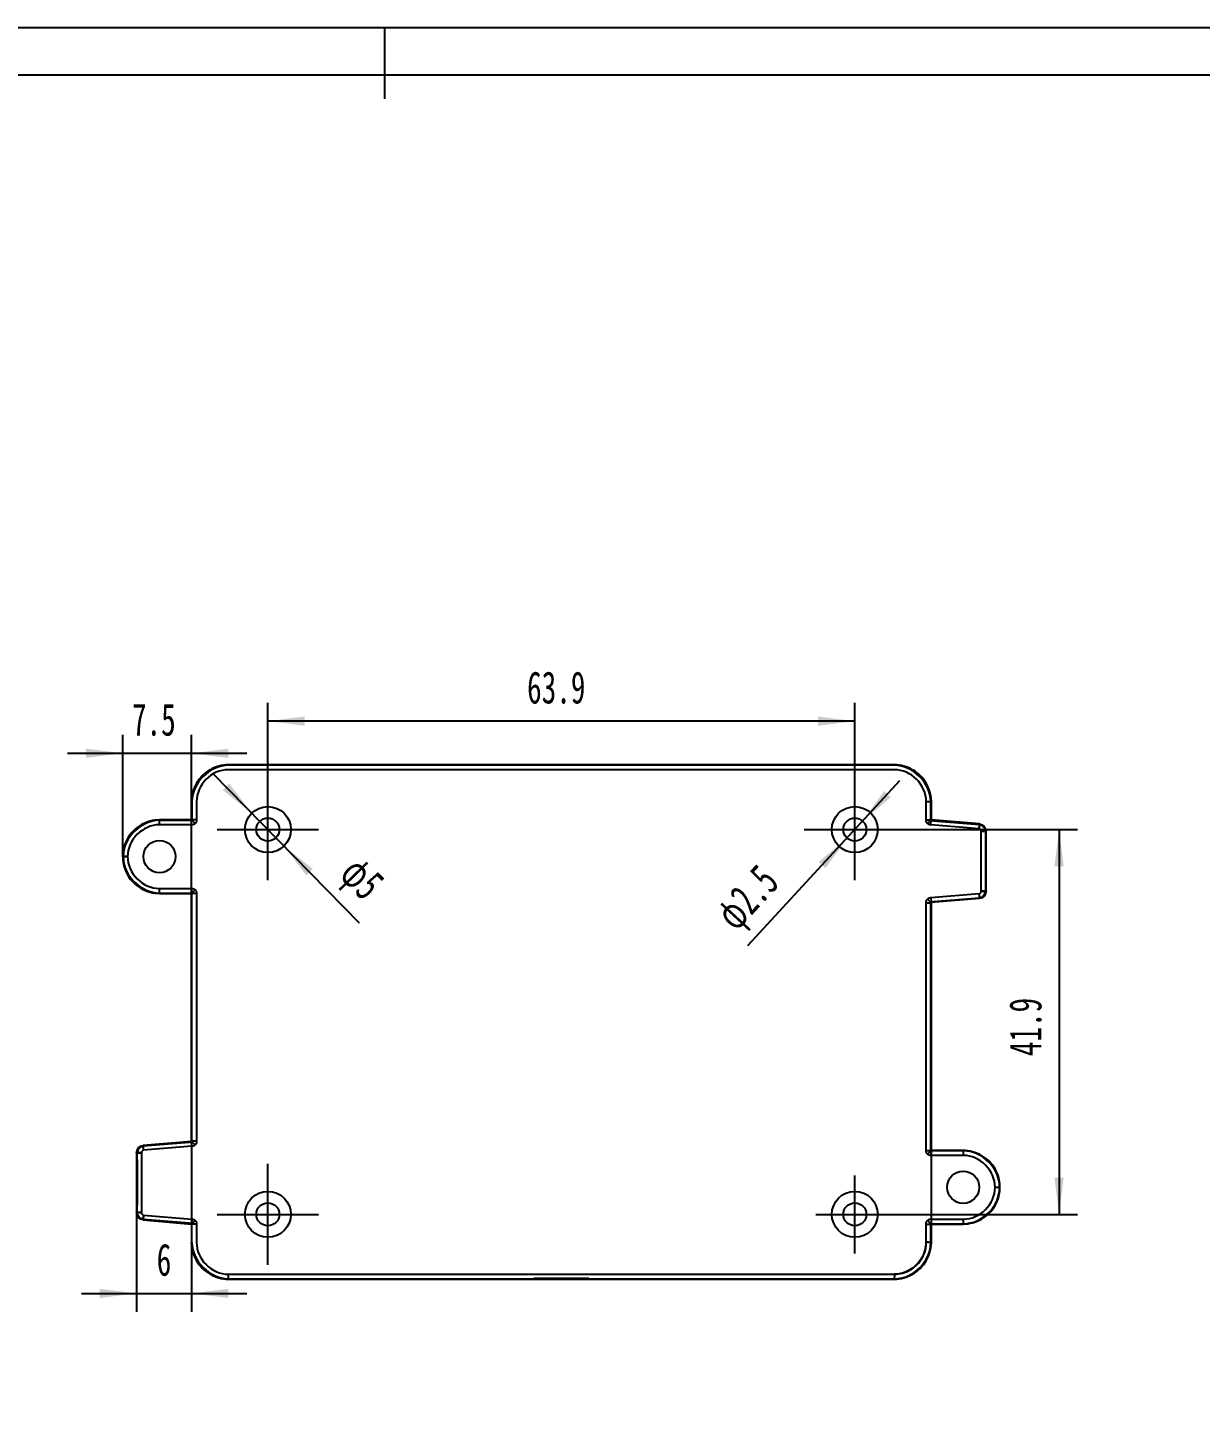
# Model space of a CAD drawing. Header units: millimetres. Extents: x 737 to 1170, y -310 to -5.
# Drawn here: x 915 to 1042.6, y -156.4 to -4.8 of the extents above; entities that cross this region are included whole.
import ezdxf

# ---------------------------------------------------------------- set-up
doc = ezdxf.new("R2010")
doc.units = ezdxf.units.MM
doc.linetypes.add('EB_DASHDOT', pattern=[39, 30, -3, 3, -3])
doc.layers.get('0').update_dxf_attribs({"lineweight": 0})
for name, color, linetype, lineweight in [('CAXA1', 1, 'EB_DASHDOT', 25), ('CAXA4', 3, 'Continuous', 25), ('图框_内框线', 5, 'Continuous', 50), ('图框_外框线', 7, 'Continuous', 0)]:
    doc.layers.add(name, color=color, linetype=linetype, lineweight=lineweight)
doc.styles.add('标准', font='', dxfattribs={"width": 0.667})
doc.styles.get('标准').set_extended_font_data('FangSong_GB2312')
doc.dimstyles.new('标准', dxfattribs={"dimtxt": 3.5, "dimasz": 4, "dimexe": 2, "dimexo": 0, "dimtad": 1, "dimdsep": 46, "dimtxsty": '标准', "dimcen": 0, "dimdle": 6, "dimazin": 2, "dimtfac": 1, "dimtdec": 3, "dimtmove": 0, "dimatfit": 3, "dimfxl": 0, "dimtolj": 1, "dimtzin": 0, "dimarcsym": 0})

# ---------------------------------------------------------------- blocks, each defined once
blk = doc.blocks.new('*CAXBLOCK45')
at = {"layer": 'CAXA4', "linetype": 'Continuous', "lineweight": 25}
for points in [[(941.11, -80.31), (945.11, -79.81), (945.11, -80.81)], [(1005.01, -80.31), (1001.01, -79.81), (1001.01, -80.81)]]:
    blk.add_hatch(color=0, dxfattribs=at).paths.add_polyline_path(points, flags=0)
at = {"layer": 'CAXA4', "color": 0, "linetype": 'Continuous', "lineweight": 25}
for p, q in [((941.11, -86.62), (941.11, -78.31)), ((1005.01, -86.62), (1005.01, -78.31)), ((1005.01, -80.31), (941.11, -80.31))]:
    blk.add_line(p, q, dxfattribs=at)
at = {"layer": 'CAXA4', "color": 0, "linetype": 'Continuous', "lineweight": 25, "insert": (969.33, -74.89), "char_height": 3.5, "attachment_point": 1, "style": '标准'}
blk.add_mtext('\\fFangSong_GB2312|b0|i0|p34;63.9', dxfattribs=at)
blk = doc.blocks.new('*CAXBLOCK56')
at = {"layer": 'CAXA4', "linetype": 'Continuous', "lineweight": 25}
for points in [[(1027.24, -92.12), (1026.74, -96.12), (1027.74, -96.12)], [(1027.24, -134.02), (1026.74, -130.02), (1027.74, -130.02)]]:
    blk.add_hatch(color=0, dxfattribs=at).paths.add_polyline_path(points, flags=0)
at = {"layer": 'CAXA4', "color": 0, "linetype": 'Continuous', "lineweight": 25}
for p, q in [((1010.51, -92.12), (1029.24, -92.12)), ((1027.24, -92.12), (1027.24, -134.02)), ((1009.26, -134.02), (1029.24, -134.02))]:
    blk.add_line(p, q, dxfattribs=at)
at = {"layer": 'CAXA4', "color": 0, "linetype": 'Continuous', "lineweight": 25, "insert": (1021.82, -116.79), "char_height": 3.5, "attachment_point": 1, "rotation": 90, "style": '标准'}
blk.add_mtext('\\fFangSong_GB2312|b0|i0|p34;41.9', dxfattribs=at)
blk = doc.blocks.new('*CAXBLOCK67')
at = {"layer": 'CAXA4', "linetype": 'Continuous', "lineweight": 25}
for points in [[(939.36, -90.33), (936.91, -87.12), (936.2, -87.82)], [(942.86, -93.9), (946.01, -96.41), (945.3, -97.11)]]:
    blk.add_hatch(color=0, dxfattribs=at).paths.add_polyline_path(points, flags=0)
at = {"layer": 'CAXA4', "color": 0, "linetype": 'Continuous', "lineweight": 25}
blk.add_line((951.09, -102.31), (935.16, -86.05), dxfattribs=at)
at = {"layer": 'CAXA4', "color": 0, "linetype": 'Continuous', "lineweight": 25, "insert": (951.24, -94.71), "char_height": 3.5, "attachment_point": 1, "rotation": 314.4266, "style": '标准'}
blk.add_mtext('\\fFangSong_GB2312|b0|i0|p34;φ5', dxfattribs=at)
blk = doc.blocks.new('*CAXBLOCK78')
at = {"layer": 'CAXA4', "linetype": 'Continuous', "lineweight": 25}
for points in [[(1005.85, -91.2), (1008.93, -88.6), (1008.2, -87.92)], [(1004.16, -93.04), (1001.82, -96.32), (1001.08, -95.64)]]:
    blk.add_hatch(color=0, dxfattribs=at).paths.add_polyline_path(points, flags=0)
at = {"layer": 'CAXA4', "color": 0, "linetype": 'Continuous', "lineweight": 25}
blk.add_line((993.37, -104.74), (1009.92, -86.79), dxfattribs=at)
at = {"layer": 'CAXA4', "color": 0, "linetype": 'Continuous', "lineweight": 25, "insert": (989.51, -100.94), "char_height": 3.5, "attachment_point": 1, "rotation": 47.3294, "style": '标准'}
blk.add_mtext('\\fFangSong_GB2312|b0|i0|p34;φ2.5', dxfattribs=at)
blk = doc.blocks.new('*CAXBLOCK89')
at = {"layer": 'CAXA4', "linetype": 'Continuous', "lineweight": 25}
for points in [[(926.81, -142.62), (922.81, -143.12), (922.81, -142.12)], [(932.81, -142.62), (936.81, -143.12), (936.81, -142.12)]]:
    blk.add_hatch(color=0, dxfattribs=at).paths.add_polyline_path(points, flags=0)
at = {"layer": 'CAXA4', "color": 0, "linetype": 'Continuous', "lineweight": 25}
for p, q in [((926.81, -127.3), (926.81, -144.62)), ((932.81, -126.07), (932.81, -144.62)), ((920.81, -142.62), (938.81, -142.62))]:
    blk.add_line(p, q, dxfattribs=at)
at = {"layer": 'CAXA4', "color": 0, "linetype": 'Continuous', "lineweight": 25, "insert": (929.01, -137.2), "char_height": 3.5, "attachment_point": 1, "style": '标准'}
blk.add_mtext('\\fFangSong_GB2312|b0|i0|p34;6', dxfattribs=at)
blk = doc.blocks.new('*CAXBLOCK910')
at = {"layer": 'CAXA4', "linetype": 'Continuous', "lineweight": 25}
for points in [[(925.31, -83.81), (921.31, -84.31), (921.31, -83.31)], [(932.81, -83.81), (936.81, -84.31), (936.81, -83.31)]]:
    blk.add_hatch(color=0, dxfattribs=at).paths.add_polyline_path(points, flags=0)
at = {"layer": 'CAXA4', "color": 0, "linetype": 'Continuous', "lineweight": 25}
for p, q in [((925.31, -95.07), (925.31, -81.81)), ((932.81, -89.07), (932.81, -81.81)), ((919.31, -83.81), (938.81, -83.81))]:
    blk.add_line(p, q, dxfattribs=at)
at = {"layer": 'CAXA4', "color": 0, "linetype": 'Continuous', "lineweight": 25, "insert": (926.31, -78.39), "char_height": 3.5, "attachment_point": 1, "style": '标准'}
blk.add_mtext('\\fFangSong_GB2312|b0|i0|p34;7.5', dxfattribs=at)

msp = doc.modelspace()

# ---------------------------------------------------------------- linework, layer by layer
at = {"color": 0, "linetype": 'Continuous', "lineweight": 25}
for p, q in [((1009.307, -85.066), (936.807, -85.066)), ((1009.307, -85.103), (936.807, -85.103)), ((1009.307, -85.603), (936.807, -85.603)), ((932.807, -126.066), (932.807, -89.066)), ((932.844, -89.066), (932.844, -91.103)), ((933.344, -89.066), (933.344, -91.053)), ((1012.771, -89.066), (1013.307, -89.066)), ((1012.771, -91.05), (1012.771, -89.066)), ((1013.271, -91.1), (1013.271, -89.066)), ((1013.307, -89.036), (1013.307, -91.066)), ((929.307, -91.603), (929.307, -91.066)), ((932.807, -91.066), (929.307, -91.066)), ((929.307, -91.103), (932.844, -91.103)), ((932.794, -91.603), (929.307, -91.603)), ((932.794, -91.603), (932.794, -91.103)), ((933.198, -91.457), (932.807, -91.066)), ((933.344, -91.053), (932.844, -91.053)), ((1012.771, -91.05), (1013.271, -91.05)), ((1012.903, -91.439), (1013.307, -91.066)), ((1013.307, -91.066), (1013.108, -91.15)), ((1018.566, -91.597), (1013.108, -91.15)), ((1018.571, -91.542), (1013.271, -91.1)), ((1013.279, -91.603), (1013.32, -91.104)), ((1018.529, -92.04), (1013.279, -91.603)), ((1018.574, -91.505), (1013.307, -91.066)), ((1018.529, -92.04), (1018.571, -91.542)), ((1018.574, -91.505), (1018.571, -91.542)), ((1018.771, -92.303), (1019.271, -92.303)), ((1018.771, -98.83), (1018.771, -92.303)), ((1019.217, -92.303), (1019.217, -98.83)), ((1019.271, -92.303), (1019.307, -92.303)), ((1019.271, -98.83), (1019.271, -92.303)), ((1019.307, -98.83), (1019.307, -92.303)), ((1019.252, -98.066), (1019.252, -93.066)), ((925.307, -95.066), (925.344, -95.066)), ((925.844, -95.053), (925.344, -95.066)), ((925.344, -95.066), (925.364, -95.067)), ((929.307, -99.066), (929.307, -98.53)), ((929.307, -98.53), (932.794, -98.53)), ((932.794, -98.53), (932.794, -99.03)), ((929.307, -99.03), (932.844, -99.03)), ((929.307, -99.066), (932.807, -99.066)), ((933.198, -98.676), (932.807, -99.066)), ((932.844, -126.1), (932.844, -99.03)), ((933.344, -99.08), (932.844, -99.08)), ((933.344, -99.08), (933.344, -126.05)), ((1012.903, -99.694), (1013.307, -100.066)), ((1013.108, -99.983), (1018.566, -99.536)), ((1013.307, -100.066), (1013.108, -99.983)), ((1013.271, -100.033), (1018.571, -99.591)), ((1013.271, -127.103), (1013.271, -100.033)), ((1013.279, -99.53), (1018.529, -99.093)), ((1013.279, -99.53), (1013.32, -100.028)), ((1018.574, -99.628), (1013.307, -100.066)), ((1018.529, -99.093), (1018.571, -99.591)), ((1018.571, -99.591), (1018.574, -99.628)), ((1018.771, -98.83), (1019.271, -98.83)), ((1019.307, -98.83), (1019.271, -98.83)), ((1012.771, -100.083), (1013.271, -100.083)), ((1012.771, -127.053), (1012.771, -100.083)), ((1013.307, -100.066), (1013.307, -137.066)), ((926.807, -127.303), (926.807, -133.83)), ((926.807, -127.303), (926.844, -127.303)), ((926.844, -127.303), (926.844, -133.83)), ((927.344, -127.303), (926.844, -127.303)), ((926.898, -133.83), (926.898, -127.303)), ((927.344, -127.303), (927.344, -133.83)), ((932.807, -126.066), (927.541, -126.505)), ((927.544, -126.542), (927.541, -126.505)), ((927.544, -126.542), (932.844, -126.1)), ((927.586, -127.04), (927.544, -126.542)), ((933.006, -126.15), (927.549, -126.597)), ((932.836, -126.603), (927.586, -127.04)), ((932.836, -126.603), (932.794, -126.104)), ((933.212, -126.439), (932.807, -126.066)), ((932.807, -126.066), (933.006, -126.15)), ((933.344, -126.05), (932.844, -126.05)), ((1012.771, -127.053), (1013.271, -127.053)), ((1012.917, -127.457), (1013.307, -127.066)), ((1016.807, -127.103), (1013.271, -127.103)), ((1016.807, -127.066), (1013.307, -127.066)), ((1013.321, -127.603), (1013.321, -127.103)), ((1016.807, -127.066), (1016.807, -127.103)), ((926.863, -128.066), (926.863, -133.066)), ((1016.807, -127.603), (1013.243, -127.603)), ((1020.271, -131.08), (1020.771, -131.066)), ((1020.771, -131.066), (1020.751, -131.066)), ((1020.807, -131.066), (1020.771, -131.066)), ((926.844, -133.83), (926.807, -133.83)), ((927.344, -133.83), (926.844, -133.83)), ((927.541, -134.628), (927.544, -134.591)), ((927.541, -134.628), (932.807, -135.066)), ((927.586, -134.093), (927.544, -134.591)), ((927.544, -134.591), (932.844, -135.033)), ((927.549, -134.536), (933.006, -134.983)), ((927.586, -134.093), (932.836, -134.53)), ((932.836, -134.53), (932.794, -135.028)), ((933.212, -134.694), (932.807, -135.066)), ((1012.917, -134.676), (1013.307, -135.066)), ((1013.321, -134.53), (1016.807, -134.53)), ((1013.321, -134.53), (1013.321, -135.03)), ((933.006, -134.983), (932.807, -135.066)), ((932.807, -135.066), (932.807, -137.066)), ((932.844, -137.066), (932.844, -135.033)), ((933.344, -135.083), (932.844, -135.083)), ((933.344, -135.083), (933.344, -137.066)), ((1012.771, -135.08), (1013.271, -135.08)), ((1012.771, -137.066), (1012.771, -135.08)), ((1013.271, -135.03), (1016.807, -135.03)), ((1013.271, -137.066), (1013.271, -135.03)), ((1013.307, -135.066), (1016.807, -135.066)), ((1016.807, -135.066), (1016.807, -135.03)), ((936.807, -140.53), (1009.307, -140.53)), ((936.807, -141.03), (1009.307, -141.03)), ((936.807, -141.066), (1009.307, -141.066)), ((976.057, -141.007), (970.057, -141.007))]:
    msp.add_line(p, q, dxfattribs=at)
for centre, radius in [((941.107, -92.116), 2.5), ((941.107, -92.116), 1.25), ((1005.007, -92.116), 2.5), ((1005.007, -92.116), 1.25), ((929.307, -95.066), 1.75), ((1016.807, -131.066), 1.75), ((941.107, -134.016), 2.5), ((1005.007, -134.016), 2.5), ((941.107, -134.016), 1.25), ((1005.007, -134.016), 1.25)]:
    msp.add_circle(centre, radius, dxfattribs=at)
for centre, start, end in [((1018.508, -92.303), 0.00983, 85.29276), ((1018.508, -98.83), 274.70996, 359.98677), ((927.607, -127.303), 94.70802, 179.98871)]:
    msp.add_arc(centre, 0.708, start, end, dxfattribs=at)
for points, knots in [([(936.807, -85.066), (936.463, -85.068), (935.765, -85.161), (934.79, -85.565), (933.942, -86.206), (933.303, -87.053), (932.901, -88.027), (932.809, -88.723), (932.807, -89.066)], [0, 0, 0, 0, 1.0331789, 2.0847654, 3.1342069, 4.182403, 5.2309507, 6.2616961, 6.2616961, 6.2616961, 6.2616961]), ([(1013.307, -89.066), (1013.306, -88.722), (1013.213, -88.024), (1012.809, -87.049), (1012.168, -86.201), (1011.321, -85.562), (1010.347, -85.161), (1009.651, -85.068), (1009.307, -85.066)], [0, 0, 0, 0, 1.0331789, 2.0847654, 3.1342069, 4.182403, 5.2309507, 6.2616961, 6.2616961, 6.2616961, 6.2616961]), ([(929.307, -91.066), (928.963, -91.068), (928.265, -91.161), (927.29, -91.565), (926.442, -92.206), (925.803, -93.053), (925.401, -94.027), (925.309, -94.723), (925.307, -95.066)], [0, 0, 0, 0, 1.0331789, 2.0847654, 3.1342069, 4.182403, 5.2309507, 6.2616961, 6.2616961, 6.2616961, 6.2616961]), ([(933.198, -91.457), (933.185, -91.47), (933.156, -91.495), (933.111, -91.527), (933.07, -91.549), (933.037, -91.564), (933.012, -91.574), (932.987, -91.583), (932.951, -91.592), (932.906, -91.599), (932.85, -91.603), (932.813, -91.603), (932.794, -91.603)], [0, 0, 0, 0, 0.05476338, 0.10952677, 0.16429015, 0.19167185, 0.21905354, 0.24693036, 0.27480717, 0.33056081, 0.38631444, 0.44206808, 0.44206808, 0.44206808, 0.44206808]), ([(933.344, -91.053), (933.344, -91.072), (933.344, -91.109), (933.34, -91.165), (933.333, -91.21), (933.324, -91.246), (933.315, -91.271), (933.305, -91.296), (933.29, -91.329), (933.268, -91.37), (933.236, -91.416), (933.211, -91.444), (933.198, -91.457)], [0, 0, 0, 0, 0.05575364, 0.11150727, 0.16726091, 0.19513772, 0.22301454, 0.25039623, 0.27777793, 0.33254131, 0.38730469, 0.44206808, 0.44206808, 0.44206808, 0.44206808]), ([(1012.903, -91.439), (1012.879, -91.413), (1012.847, -91.369), (1012.819, -91.314), (1012.805, -91.283), (1012.796, -91.259), (1012.789, -91.234), (1012.781, -91.2), (1012.772, -91.139), (1012.771, -91.085), (1012.771, -91.05)], [0, 0, 0, 0, 0.10442462, 0.15663693, 0.18274309, 0.20884924, 0.23538995, 0.26193065, 0.31501207, 0.42117489, 0.42117489, 0.42117489, 0.42117489]), ([(1013.279, -91.603), (1013.244, -91.6), (1013.191, -91.594), (1013.131, -91.58), (1013.098, -91.57), (1013.074, -91.56), (1013.05, -91.549), (1013.02, -91.533), (1012.968, -91.5), (1012.927, -91.465), (1012.903, -91.439)], [0, 0, 0, 0, 0.10616283, 0.15924424, 0.18578494, 0.21232565, 0.23843181, 0.26453796, 0.31675027, 0.42117489, 0.42117489, 0.42117489, 0.42117489]), ([(1018.563, -91.605), (1018.564, -91.649), (1018.559, -91.743), (1018.547, -91.888), (1018.536, -91.99), (1018.529, -92.041)], [0, 0, 0, 0, 0.13050464, 0.28254278, 0.4373406, 0.4373406, 0.4373406, 0.4373406]), ([(1018.571, -91.542), (1018.57, -91.545), (1018.569, -91.554), (1018.567, -91.575), (1018.565, -91.594), (1018.563, -91.605)], [0, 0, 0, 0, 0.00806143, 0.029518141, 0.063473419, 0.063473419, 0.063473419, 0.063473419]), ([(1018.77, -92.303), (1018.819, -92.302), (1018.916, -92.301), (1019.057, -92.303), (1019.148, -92.305), (1019.19, -92.305)], [0, 0, 0, 0, 0.14689364, 0.29235982, 0.42018674, 0.42018674, 0.42018674, 0.42018674]), ([(1019.19, -92.305), (1019.205, -92.305), (1019.228, -92.304), (1019.255, -92.303), (1019.267, -92.303), (1019.271, -92.303)], [0, 0, 0, 0, 0.043003853, 0.070265985, 0.080456413, 0.080456413, 0.080456413, 0.080456413]), ([(925.307, -95.066), (925.309, -95.411), (925.402, -96.109), (925.805, -97.084), (926.447, -97.932), (927.294, -98.571), (928.268, -98.972), (928.964, -99.065), (929.307, -99.066)], [0, 0, 0, 0, 1.0331789, 2.0847654, 3.1342069, 4.182403, 5.2309507, 6.2616961, 6.2616961, 6.2616961, 6.2616961]), ([(925.364, -95.067), (925.392, -95.063), (925.462, -95.061), (925.576, -95.057), (925.708, -95.055), (925.798, -95.054), (925.844, -95.053)], [0, 0, 0, 0, 0.08487587, 0.20791741, 0.34321046, 0.47984026, 0.47984026, 0.47984026, 0.47984026]), ([(932.794, -98.53), (932.813, -98.53), (932.85, -98.53), (932.906, -98.534), (932.951, -98.541), (932.987, -98.55), (933.012, -98.559), (933.037, -98.569), (933.07, -98.584), (933.111, -98.606), (933.156, -98.638), (933.185, -98.663), (933.198, -98.676)], [0, 0, 0, 0, 0.05575364, 0.11150727, 0.16726091, 0.19513772, 0.22301454, 0.25039623, 0.27777793, 0.33254131, 0.38730469, 0.44206808, 0.44206808, 0.44206808, 0.44206808]), ([(933.198, -98.676), (933.211, -98.689), (933.236, -98.717), (933.268, -98.763), (933.29, -98.804), (933.305, -98.837), (933.315, -98.862), (933.324, -98.887), (933.333, -98.923), (933.34, -98.968), (933.344, -99.024), (933.344, -99.061), (933.344, -99.08)], [0, 0, 0, 0, 0.05476338, 0.10952677, 0.16429015, 0.19167185, 0.21905354, 0.24693036, 0.27480717, 0.33056081, 0.38631444, 0.44206808, 0.44206808, 0.44206808, 0.44206808]), ([(1012.771, -100.083), (1012.771, -100.047), (1012.772, -99.994), (1012.781, -99.933), (1012.789, -99.899), (1012.796, -99.874), (1012.805, -99.85), (1012.819, -99.818), (1012.847, -99.764), (1012.879, -99.72), (1012.903, -99.694)], [0, 0, 0, 0, 0.10616283, 0.15924424, 0.18578494, 0.21232565, 0.23843181, 0.26453796, 0.31675027, 0.42117489, 0.42117489, 0.42117489, 0.42117489]), ([(1012.903, -99.694), (1012.927, -99.668), (1012.968, -99.633), (1013.02, -99.6), (1013.05, -99.584), (1013.074, -99.573), (1013.098, -99.563), (1013.131, -99.553), (1013.191, -99.539), (1013.244, -99.533), (1013.279, -99.53)], [0, 0, 0, 0, 0.10442462, 0.15663693, 0.18274309, 0.20884924, 0.23538995, 0.26193065, 0.31501207, 0.42117489, 0.42117489, 0.42117489, 0.42117489]), ([(1018.529, -99.092), (1018.535, -99.143), (1018.544, -99.245), (1018.554, -99.391), (1018.56, -99.485), (1018.563, -99.528)], [0, 0, 0, 0, 0.15465236, 0.30687459, 0.43715976, 0.43715976, 0.43715976, 0.43715976]), ([(1018.563, -99.528), (1018.565, -99.539), (1018.567, -99.557), (1018.569, -99.579), (1018.57, -99.588), (1018.571, -99.591)], [0, 0, 0, 0, 0.033942536, 0.055404047, 0.063473051, 0.063473051, 0.063473051, 0.063473051]), ([(1019.19, -98.828), (1019.148, -98.831), (1019.057, -98.835), (1018.916, -98.835), (1018.819, -98.832), (1018.77, -98.83)], [0, 0, 0, 0, 0.12796597, 0.27329259, 0.42034905, 0.42034905, 0.42034905, 0.42034905]), ([(1019.271, -98.83), (1019.267, -98.83), (1019.255, -98.83), (1019.228, -98.829), (1019.205, -98.828), (1019.19, -98.828)], [0, 0, 0, 0, 0.010178349, 0.037432883, 0.080455228, 0.080455228, 0.080455228, 0.080455228]), ([(926.844, -127.303), (926.848, -127.303), (926.86, -127.303), (926.887, -127.304), (926.91, -127.305), (926.925, -127.305)], [0, 0, 0, 0, 0.010178496, 0.037433429, 0.080456399, 0.080456399, 0.080456399, 0.080456399]), ([(926.925, -127.305), (926.967, -127.302), (927.058, -127.298), (927.198, -127.298), (927.296, -127.301), (927.345, -127.303)], [0, 0, 0, 0, 0.12796576, 0.27329192, 0.42034786, 0.42034786, 0.42034786, 0.42034786]), ([(927.552, -126.605), (927.55, -126.594), (927.548, -126.575), (927.546, -126.554), (927.544, -126.545), (927.544, -126.542)], [0, 0, 0, 0, 0.033942536, 0.055404047, 0.063473051, 0.063473051, 0.063473051, 0.063473051]), ([(927.586, -127.041), (927.58, -126.99), (927.571, -126.888), (927.561, -126.742), (927.555, -126.648), (927.552, -126.605)], [0, 0, 0, 0, 0.15465236, 0.30687459, 0.43715976, 0.43715976, 0.43715976, 0.43715976]), ([(933.212, -126.439), (933.188, -126.465), (933.147, -126.5), (933.095, -126.533), (933.065, -126.549), (933.041, -126.56), (933.017, -126.57), (932.984, -126.58), (932.924, -126.594), (932.871, -126.6), (932.836, -126.603)], [0, 0, 0, 0, 0.10442462, 0.15663693, 0.18274309, 0.20884924, 0.23538995, 0.26193065, 0.31501207, 0.42117489, 0.42117489, 0.42117489, 0.42117489]), ([(933.344, -126.05), (933.344, -126.085), (933.343, -126.139), (933.334, -126.2), (933.326, -126.234), (933.319, -126.259), (933.31, -126.283), (933.296, -126.314), (933.268, -126.369), (933.236, -126.413), (933.212, -126.439)], [0, 0, 0, 0, 0.10616283, 0.15924424, 0.18578494, 0.21232565, 0.23843181, 0.26453796, 0.31675027, 0.42117489, 0.42117489, 0.42117489, 0.42117489]), ([(1012.917, -127.457), (1012.904, -127.444), (1012.879, -127.416), (1012.847, -127.37), (1012.825, -127.329), (1012.81, -127.296), (1012.8, -127.271), (1012.791, -127.246), (1012.782, -127.21), (1012.775, -127.165), (1012.771, -127.109), (1012.771, -127.072), (1012.771, -127.053)], [0, 0, 0, 0, 0.05476338, 0.10952677, 0.16429015, 0.19167185, 0.21905354, 0.24693036, 0.27480717, 0.33056081, 0.38631444, 0.44206808, 0.44206808, 0.44206808, 0.44206808]), ([(1020.807, -131.066), (1020.806, -130.722), (1020.713, -130.024), (1020.309, -129.049), (1019.668, -128.201), (1018.821, -127.562), (1017.847, -127.161), (1017.151, -127.068), (1016.807, -127.066)], [0, 0, 0, 0, 1.0331789, 2.0847654, 3.1342069, 4.182403, 5.2309507, 6.2616961, 6.2616961, 6.2616961, 6.2616961]), ([(1016.807, -127.103), (1016.81, -127.104), (1016.809, -127.119), (1016.81, -127.142), (1016.808, -127.192), (1016.807, -127.257), (1016.808, -127.34), (1016.809, -127.43), (1016.809, -127.519), (1016.808, -127.576), (1016.807, -127.603)], [0, 0, 0, 0, 0.00827527, 0.03369278, 0.08065888, 0.14914549, 0.23432108, 0.32754765, 0.41900863, 0.50029055, 0.50029055, 0.50029055, 0.50029055]), ([(1013.243, -127.603), (1013.203, -127.6), (1013.123, -127.585), (1013.012, -127.535), (1012.947, -127.485), (1012.917, -127.457)], [0, 0, 0, 0, 0.12039589, 0.23977507, 0.36341279, 0.36341279, 0.36341279, 0.36341279]), ([(1013.321, -127.603), (1013.302, -127.603), (1013.265, -127.603), (1013.209, -127.599), (1013.164, -127.592), (1013.128, -127.583), (1013.103, -127.574), (1013.078, -127.564), (1013.045, -127.549), (1013.004, -127.527), (1012.958, -127.495), (1012.93, -127.47), (1012.917, -127.457)], [0, 0, 0, 0, 0.05575364, 0.11150727, 0.16726091, 0.19513772, 0.22301454, 0.25039623, 0.27777793, 0.33254131, 0.38730469, 0.44206808, 0.44206808, 0.44206808, 0.44206808]), ([(1016.807, -135.066), (1017.152, -135.065), (1017.85, -134.972), (1018.825, -134.568), (1019.672, -133.927), (1020.312, -133.08), (1020.713, -132.106), (1020.806, -131.41), (1020.807, -131.066)], [0, 0, 0, 0, 1.0331789, 2.0847654, 3.1342069, 4.182403, 5.2309507, 6.2616961, 6.2616961, 6.2616961, 6.2616961]), ([(1020.751, -131.066), (1020.722, -131.07), (1020.653, -131.072), (1020.539, -131.076), (1020.407, -131.078), (1020.317, -131.079), (1020.271, -131.08)], [0, 0, 0, 0, 0.08487587, 0.20791741, 0.34321046, 0.47984026, 0.47984026, 0.47984026, 0.47984026]), ([(926.908, -133.828), (926.896, -133.828), (926.878, -133.829), (926.857, -133.83), (926.847, -133.83), (926.844, -133.83)], [0, 0, 0, 0, 0.033942537, 0.055404048, 0.063473053, 0.063473053, 0.063473053, 0.063473053]), ([(927.549, -134.536), (927.466, -134.529), (927.294, -134.479), (927.08, -134.315), (926.934, -134.088), (926.898, -133.913), (926.898, -133.83)], [0, 0, 0, 0, 0.2487791, 0.5212158, 0.7937418, 1.0418402, 1.0418402, 1.0418402, 1.0418402]), ([(927.345, -133.83), (927.293, -133.832), (927.191, -133.832), (927.045, -133.83), (926.951, -133.829), (926.908, -133.828)], [0, 0, 0, 0, 0.15465236, 0.30687459, 0.43715976, 0.43715976, 0.43715976, 0.43715976]), ([(927.544, -134.591), (927.545, -134.588), (927.546, -134.575), (927.549, -134.549), (927.552, -134.525), (927.553, -134.511)], [0, 0, 0, 0, 0.010178545, 0.037433615, 0.080456797, 0.080456797, 0.080456797, 0.080456797]), ([(927.553, -134.511), (927.553, -134.468), (927.558, -134.377), (927.569, -134.238), (927.58, -134.141), (927.586, -134.092)], [0, 0, 0, 0, 0.12796569, 0.27329169, 0.42034747, 0.42034747, 0.42034747, 0.42034747]), ([(932.836, -134.53), (932.871, -134.533), (932.924, -134.539), (932.984, -134.553), (933.017, -134.563), (933.041, -134.573), (933.065, -134.584), (933.095, -134.6), (933.147, -134.633), (933.188, -134.668), (933.212, -134.694)], [0, 0, 0, 0, 0.10616283, 0.15924424, 0.18578494, 0.21232565, 0.23843181, 0.26453796, 0.31675027, 0.42117489, 0.42117489, 0.42117489, 0.42117489]), ([(933.212, -134.694), (933.236, -134.72), (933.268, -134.764), (933.296, -134.818), (933.31, -134.85), (933.319, -134.874), (933.326, -134.899), (933.334, -134.933), (933.343, -134.994), (933.344, -135.047), (933.344, -135.083)], [0, 0, 0, 0, 0.10442462, 0.15663693, 0.18274309, 0.20884924, 0.23538995, 0.26193065, 0.31501207, 0.42117489, 0.42117489, 0.42117489, 0.42117489]), ([(1012.771, -135.08), (1012.771, -135.061), (1012.771, -135.024), (1012.775, -134.968), (1012.782, -134.923), (1012.791, -134.887), (1012.8, -134.862), (1012.81, -134.837), (1012.825, -134.804), (1012.847, -134.763), (1012.879, -134.717), (1012.904, -134.689), (1012.917, -134.676)], [0, 0, 0, 0, 0.05575364, 0.11150727, 0.16726091, 0.19513772, 0.22301454, 0.25039623, 0.27777793, 0.33254131, 0.38730469, 0.44206808, 0.44206808, 0.44206808, 0.44206808]), ([(1012.917, -134.676), (1012.93, -134.663), (1012.958, -134.638), (1013.004, -134.606), (1013.045, -134.584), (1013.078, -134.569), (1013.103, -134.559), (1013.128, -134.55), (1013.164, -134.541), (1013.209, -134.534), (1013.265, -134.53), (1013.302, -134.53), (1013.321, -134.53)], [0, 0, 0, 0, 0.05476338, 0.10952677, 0.16429015, 0.19167185, 0.21905354, 0.24693036, 0.27480717, 0.33056081, 0.38631444, 0.44206808, 0.44206808, 0.44206808, 0.44206808]), ([(1016.807, -134.53), (1016.808, -134.557), (1016.809, -134.614), (1016.809, -134.703), (1016.808, -134.793), (1016.807, -134.876), (1016.808, -134.942), (1016.811, -134.991), (1016.809, -135.014), (1016.81, -135.029), (1016.807, -135.03)], [0, 0, 0, 0, 0.08134896, 0.17284763, 0.26610023, 0.35126718, 0.41970795, 0.46662602, 0.49201873, 0.50028988, 0.50028988, 0.50028988, 0.50028988]), ([(932.807, -137.066), (932.809, -137.411), (932.902, -138.109), (933.305, -139.084), (933.947, -139.932), (934.794, -140.571), (935.768, -140.972), (936.464, -141.065), (936.807, -141.066)], [0, 0, 0, 0, 1.0331789, 2.0847654, 3.1342069, 4.182403, 5.2309507, 6.2616961, 6.2616961, 6.2616961, 6.2616961]), ([(1009.307, -140.53), (1009.603, -140.532), (1010.211, -140.453), (1011.062, -140.098), (1011.804, -139.528), (1012.364, -138.778), (1012.706, -137.924), (1012.778, -137.318), (1012.771, -137.024)], [0, 0, 0, 0, 0.8878756, 1.8120282, 2.7371878, 3.6623302, 4.5842877, 5.4673731, 5.4673731, 5.4673731, 5.4673731]), ([(1009.307, -141.066), (1009.652, -141.065), (1010.35, -140.972), (1011.325, -140.568), (1012.172, -139.927), (1012.812, -139.08), (1013.213, -138.106), (1013.306, -137.41), (1013.307, -137.066)], [0, 0, 0, 0, 1.0331789, 2.0847654, 3.1342071, 4.1824033, 5.2309512, 6.2616969, 6.2616969, 6.2616969, 6.2616969]), ([(1013.271, -137.066), (1013.269, -137.065), (1013.259, -137.066), (1013.239, -137.064), (1013.202, -137.067), (1013.149, -137.067), (1013.081, -137.065), (1013.005, -137.06), (1012.924, -137.057), (1012.845, -137.055), (1012.794, -137.062), (1012.771, -137.066)], [0, 0, 0, 0, 0.00653463, 0.0264456, 0.0629426, 0.11676954, 0.18578461, 0.26514588, 0.34820947, 0.42838565, 0.50082982, 0.50082982, 0.50082982, 0.50082982]), ([(936.807, -141.03), (936.805, -141.029), (936.806, -141.014), (936.804, -140.991), (936.807, -140.941), (936.808, -140.876), (936.807, -140.793), (936.805, -140.703), (936.805, -140.614), (936.807, -140.557), (936.807, -140.53)], [0, 0, 0, 0, 0.00827527, 0.03369278, 0.08065887, 0.14914549, 0.23432108, 0.32754765, 0.41900863, 0.50029055, 0.50029055, 0.50029055, 0.50029055]), ([(1009.307, -140.53), (1009.308, -140.557), (1009.309, -140.614), (1009.309, -140.703), (1009.308, -140.793), (1009.307, -140.876), (1009.308, -140.942), (1009.311, -140.991), (1009.309, -141.014), (1009.31, -141.029), (1009.307, -141.03)], [0, 0, 0, 0, 0.08134895, 0.1728476, 0.2661002, 0.35126714, 0.41970793, 0.466626, 0.49201873, 0.50028981, 0.50028981, 0.50028981, 0.50028981])]:
    msp.add_open_spline(points, degree=3, knots=knots, dxfattribs=at)
for points in [[(936.807, -85.066), (934.714, -85.121), (932.862, -86.973), (932.807, -89.066)], [(932.807, -89.066), (932.807, -86.972), (934.713, -85.066), (936.807, -85.066)], [(936.807, -85.103), (934.733, -85.158), (932.899, -86.992), (932.844, -89.066)], [(936.807, -85.603), (934.973, -85.583), (933.335, -87.233), (933.344, -89.066)], [(1013.307, -89.066), (1013.253, -86.973), (1011.401, -85.121), (1009.307, -85.066)], [(1009.307, -85.066), (1011.392, -85.066), (1013.291, -86.952), (1013.307, -89.036)], [(1013.271, -89.066), (1013.216, -86.992), (1011.382, -85.158), (1009.307, -85.103)], [(1012.771, -89.066), (1012.791, -87.232), (1011.141, -85.594), (1009.307, -85.603)], [(929.307, -91.066), (927.214, -91.121), (925.362, -92.973), (925.307, -95.066)], [(929.307, -91.103), (927.233, -91.158), (925.399, -92.992), (925.344, -95.066)], [(929.307, -91.603), (927.478, -91.583), (925.843, -93.225), (925.844, -95.053)], [(1018.77, -92.303), (1018.758, -92.152), (1018.678, -92.065), (1018.529, -92.041)], [(1019.271, -92.303), (1019.261, -91.924), (1018.947, -91.583), (1018.571, -91.542)], [(1018.574, -91.505), (1018.969, -91.538), (1019.307, -91.906), (1019.307, -92.303)], [(925.307, -95.066), (925.362, -97.16), (927.214, -99.012), (929.307, -99.066)], [(925.344, -95.066), (925.399, -97.141), (927.233, -98.975), (929.307, -99.03)], [(925.844, -95.053), (925.816, -96.893), (927.469, -98.539), (929.307, -98.53)], [(1018.529, -99.092), (1018.678, -99.068), (1018.758, -98.981), (1018.77, -98.83)], [(1018.571, -99.591), (1019.002, -99.519), (1019.235, -99.266), (1019.271, -98.83)], [(1019.307, -98.83), (1019.307, -99.227), (1018.969, -99.595), (1018.574, -99.628)], [(926.807, -127.303), (926.807, -126.906), (927.146, -126.538), (927.541, -126.505)], [(927.544, -126.542), (927.113, -126.614), (926.88, -126.867), (926.844, -127.303)], [(927.586, -127.041), (927.437, -127.065), (927.356, -127.152), (927.345, -127.303)], [(1020.807, -131.066), (1020.753, -128.973), (1018.901, -127.121), (1016.807, -127.066)], [(1020.771, -131.066), (1020.8, -128.99), (1018.874, -127.085), (1016.807, -127.103)], [(1020.271, -131.08), (1020.299, -129.24), (1018.645, -127.594), (1016.807, -127.603)], [(1016.807, -135.066), (1018.901, -135.012), (1020.753, -133.16), (1020.807, -131.066)], [(1016.807, -135.03), (1018.884, -135.059), (1020.789, -133.133), (1020.771, -131.066)], [(1016.807, -134.53), (1018.637, -134.55), (1020.272, -132.908), (1020.271, -131.08)], [(927.541, -134.628), (927.146, -134.595), (926.807, -134.227), (926.807, -133.83)], [(926.844, -133.83), (926.88, -134.266), (927.113, -134.519), (927.544, -134.591)], [(927.345, -133.83), (927.356, -133.981), (927.437, -134.068), (927.586, -134.092)], [(932.807, -137.066), (932.862, -139.16), (934.714, -141.012), (936.807, -141.066)], [(936.807, -141.066), (934.713, -141.066), (932.807, -139.161), (932.807, -137.066)], [(932.844, -137.066), (932.899, -139.141), (934.733, -140.975), (936.807, -141.03)], [(933.344, -137.066), (933.324, -138.901), (934.974, -140.538), (936.807, -140.53)], [(1012.771, -137.053), (1012.787, -138.892), (1011.146, -140.55), (1009.307, -140.53)], [(1009.307, -141.066), (1011.401, -141.012), (1013.253, -139.16), (1013.307, -137.066)], [(1009.307, -141.03), (1011.384, -141.059), (1013.289, -139.133), (1013.271, -137.066)], [(1013.307, -137.066), (1013.307, -139.161), (1011.402, -141.066), (1009.307, -141.066)]]:
    msp.add_open_spline(points, degree=3, dxfattribs=at)
at = {"layer": 'CAXA1', "linetype": 'EB_DASHDOT', "lineweight": 25}
for p, q in [((941.107, -97.616), (941.107, -86.616)), ((1005.007, -97.616), (1005.007, -86.616)), ((935.607, -92.116), (946.607, -92.116)), ((999.507, -92.116), (1010.507, -92.116)), ((941.107, -139.516), (941.107, -128.516)), ((1005.007, -138.266), (1005.007, -129.766)), ((935.607, -134.016), (946.607, -134.016)), ((1000.757, -134.016), (1009.257, -134.016))]:
    msp.add_line(p, q, dxfattribs=at)
at = {"layer": '图框_内框线', "color": 0, "linetype": 'Continuous', "lineweight": 25}
for points in [[(953.855, -12.54), (953.855, -4.822)], [(750.353, -305.314), (1165.074, -305.314), (1165.074, -9.967), (750.353, -9.967), (750.353, -305.314)]]:
    msp.add_lwpolyline(points, dxfattribs=at)
at = {"layer": '图框_外框线', "color": 0, "linetype": 'Continuous', "lineweight": 25}
msp.add_lwpolyline([(737.49, -310.46), (1170.219, -310.46), (1170.219, -4.822), (737.49, -4.822), (737.49, -310.46)], dxfattribs=at)

# ---------------------------------------------------------------- dimensions: what is measured, and where the dimension line sits
at = {"layer": 'CAXA4'}
for base, p1, p2, angle, text, picture, middle in [((973.057, -80.314), (1005.007, -86.616), (941.107, -86.616), 180, '\\fFangSong_GB2312;63.9', '*CAXBLOCK45', (973.057, -77.291)), ((929.057, -83.807), (925.307, -95.066), (932.807, -89.066), 180, '\\fFangSong_GB2312;7.5', '*CAXBLOCK910', (929.057, -80.784)), ((1027.239, -113.066), (1010.507, -92.116), (1009.257, -134.016), 90, '\\fFangSong_GB2312;41.9', '*CAXBLOCK56', (1024.216, -113.066))]:
    dim = msp.add_linear_dim(base=base, p1=p1, p2=p2, angle=angle, text=text, dimstyle='标准', dxfattribs=at)
    dim.commit()
    dim.dimension.update_dxf_attribs({"geometry": picture, "text_midpoint": middle})
for p1, p2, text, picture, middle in [((939.357, -90.331), (942.857, -93.902), '\\fFangSong_GB2312;φ5', '*CAXBLOCK67', (951.329, -98.226)), ((1005.855, -91.197), (1004.16, -93.036), '\\fFangSong_GB2312;φ2.5', '*CAXBLOCK78', (994.335, -99.235))]:
    dim = msp.add_diameter_dim_2p(p1=p1, p2=p2, text=text, dimstyle='标准', dxfattribs=at)
    dim.commit()
    dim.dimension.update_dxf_attribs({"geometry": picture, "text_midpoint": middle})
dim = msp.add_linear_dim(base=(929.807, -142.619), p1=(926.807, -127.303), p2=(932.807, -126.066), text='\\fFangSong_GB2312;6', dimstyle='标准', dxfattribs=at)
dim.commit()
dim.dimension.update_dxf_attribs({"geometry": '*CAXBLOCK89', "text_midpoint": (929.807, -139.596)})

doc.saveas('drawing.dxf')
